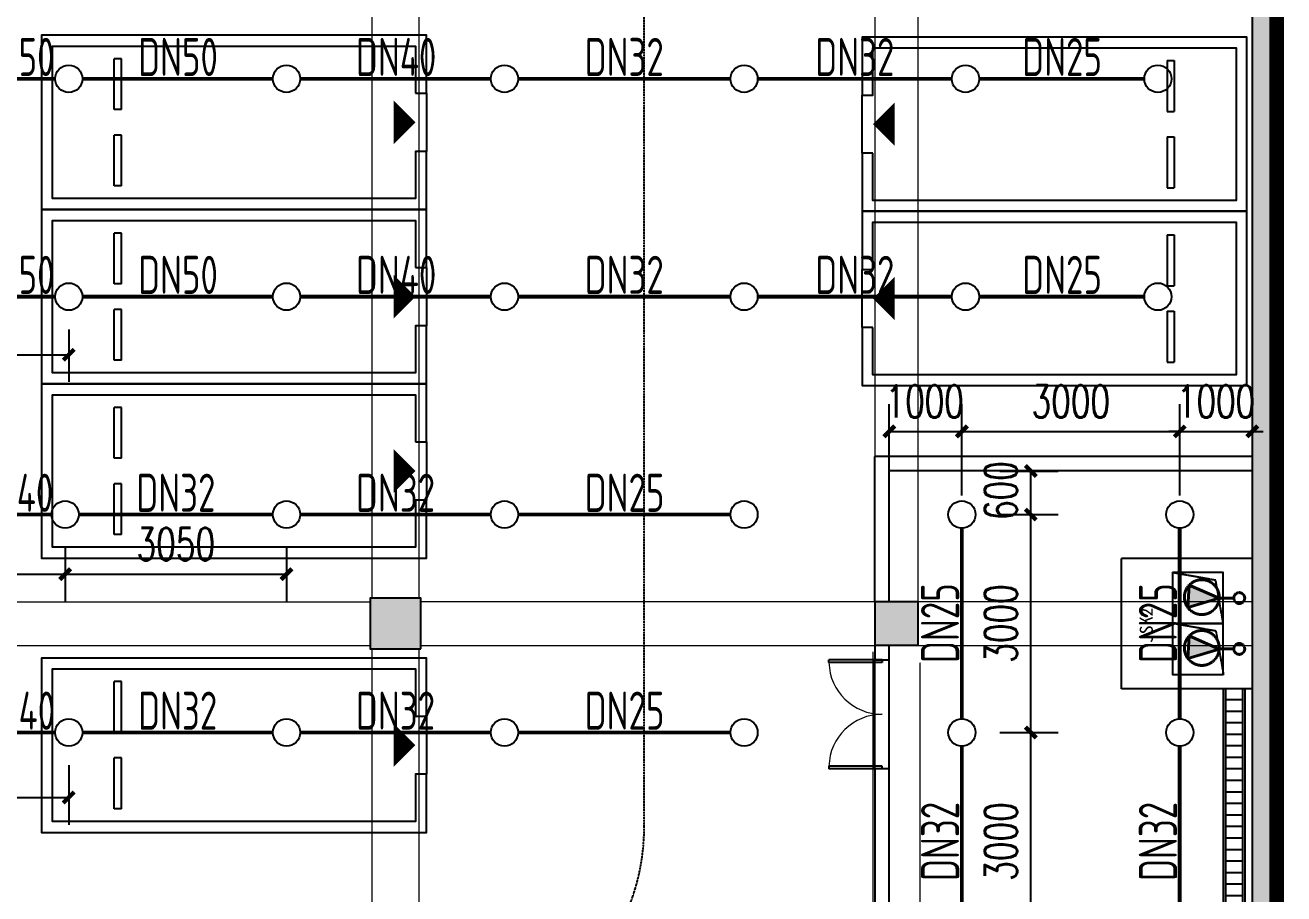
# Model space of a CAD drawing. Extents: x 6824721 to 16538177, y 2478193 to 6665639.
# Drawn here: x 8889114 to 8906448, y 2891730 to 2903689 of the extents above; entities that cross this region are included whole.
import ezdxf

# ---------------------------------------------------------------- set-up
doc = ezdxf.new("R2010")
doc.units = 0
doc.header["$LTSCALE"] = 10
for name, pattern in [('__DASH', [0.35, 0.25, -0.1]), ('DASH', [0.35, 0.25, -0.1]), ('DASHEDX2', [1.5, 1, -0.5]), ('排水', [1.1, 1, -0.1])]:
    doc.linetypes.add(name, pattern=pattern)
for name, color, linetype in [('0-wo', 8, 'Continuous'), ('0-绿', 3, 'Continuous'), ('00-停车位', 67, 'Continuous'), ('03小品', 2, 'Continuous'), ('A-COLUMN', 2, 'Continuous'), ('A-WALL', 2, 'Continuous'), ('DOOR_FIRE', 4, 'Continuous'), ('PUB_HATCH', 8, 'Continuous'), ('S-梁-虚线', 4, 'DASH'), ('W-EQUIP_喷头', 7, 'Continuous'), ('W-PIPE-喷淋中', 6, 'Continuous'), ('W-TEXT_喷淋', 7, 'Continuous'), ('W-TWT_DIM', 3, 'Continuous'), ('WALL', 9, 'Continuous'), ('排水', 224, 'DASHEDX2'), ('集水坑', 4, 'Continuous')]:
    doc.layers.add(name, color=color, linetype=linetype)
doc.layers.add('GPS-污水', color=2, linetype='排水', lineweight=40)
doc.layers.add('钢梁', color=141, linetype='Continuous', lineweight=18)
doc.styles.add('8B2_02', font='tssdeng.shx', dxfattribs={"width": 0.7, "bigfont": 'TSSDCHN.shx'})
doc.styles.add('_TCH_DIM_T3', font='SIMPLEX', dxfattribs={"width": 0.705882, "bigfont": 'GBCBIG'})
doc.styles.get("Standard").update_dxf_attribs({"font": 'TSSDENG.shx', "width": 0.7, "bigfont": 'TSSDCHN.shx'})
doc.styles.add('黑体', font='simhei.ttf', dxfattribs={"width": 0.65})
doc.dimstyles.new('_TWT_ARCH&&150', dxfattribs={"dimtxt": 446.25, "dimasz": 150, "dimexe": 375, "dimexo": 450, "dimgap": 189.375, "dimtad": 1, "dimdec": 0, "dimzin": 0, "dimdsep": 46, "dimtxsty": '_TCH_DIM_T3', "dimblk": 'ARCHTICK', "dimcen": 0.09, "dimclrt": 7, "dimazin": 2, "dimtfac": 1, "dimtdec": 0, "dimtix": 1, "dimtmove": 2, "dimatfit": 3, "dimfxl": 0, "dimtolj": 1, "dimtzin": 0, "dimarcsym": 0})

# ---------------------------------------------------------------- blocks, each defined once
blk = doc.blocks.new('_FZH')
blk.add_lwpolyline([(-0.5, -0.5), (0.5, -0.5), (0.5, 0.5), (-0.5, 0.5)], close=True)
at = {"layer": 'PUB_HATCH'}
blk.add_solid([(-0.5, -0.5), (0.5, -0.5), (-0.5, 0.5), (0.5, 0.5)], dxfattribs=at)
blk = doc.blocks.new('$DorLib2D$00000002')
for p, q in [((-0.5, 0), (-0.5, 0.4875)), ((-0.475, 0.4875), (-0.5, 0.4875)), ((-0.475, 0), (-0.475, 0.4875)), ((0.475, 0), (0.475, 0.4875)), ((0.475, 0.4875), (0.5, 0.4875)), ((0.5, 0), (0.5, 0.4875)), ((-0.5, 0), (-0.475, 0)), ((0.5, 0), (0.475, 0))]:
    blk.add_line(p, q)
at = {"lineweight": 13}
for centre, start, end in [((-0.4875, 0), 0, 88.53072), ((0.4875, 0), 91.46928, 180)]:
    blk.add_arc(centre, 0.4875, start, end, dxfattribs=at)
blk = doc.blocks.new('车位2400x5300')
at = {"layer": '00-停车位', "color": 251}
for p, q in [((-875, -1000), (-175, -1000)), ((-875, -1100), (-875, -1000)), ((-175, -1100), (-175, -1000)), ((175, -1000), (875, -1000)), ((175, -1100), (175, -1000)), ((875, -1100), (875, -1000)), ((-875, -1100), (-175, -1100)), ((175, -1100), (875, -1100)), ((400, -5300), (-400, -5300))]:
    blk.add_line(p, q, dxfattribs=at)
blk.add_lwpolyline([(400, -5150), (400, -5300), (1200, -5300), (1200, 0), (-1200, 0), (-1200, -5300), (-400, -5300), (-400, -5150), (-1050, -5150), (-1050, -150), (1050, -150), (1050, -5150), (400, -5150)], dxfattribs=at)
blk.add_lwpolyline([(0, -5150, 0, 600, 0), (0, -4850, 600, 600, 0)], format="xyseb", dxfattribs=at)
blk = doc.blocks.new('$SB01_1')
h = blk.add_hatch(color=256)
h.dxf.hatch_style = 1
h.paths.add_polyline_path([(-0.381, -0.323), (0.5, 0), (-0.381, 0.323)])
h.paths.add_polyline_path([(0, 0), (0.002, 0), (0.002, 0.001), (0, 0.001)], flags=24)
h.paths.add_polyline_path([(0, -0.002), (0.003, -0.002), (0.003, -0.001), (0, -0.001)], flags=24)
h.paths.add_polyline_path([(0, -0.003), (0.003, -0.003), (0.003, -0.002), (0, -0.002)], flags=24)
for p, q in [((0.5, 0), (-0.381, 0.323)), ((-0.381, 0.323), (-0.381, -0.323)), ((0.5, 0), (-0.381, -0.323))]:
    blk.add_line(p, q)
blk.add_circle((0, 0), 0.5)
at = {"flags": 1}
for tag, p in [('UNIT', (0, 0)), ('SPEC', (0, -0.002)), ('WHAT', (0, -0.003))]:
    blk.add_attdef(tag, p, '', height=0.001, dxfattribs=at)
blk = doc.blocks.new('42pk')
at = {"layer": '03小品'}
h = blk.add_hatch(dxfattribs=at)
h.set_pattern_fill('ANSI31', color=8, scale=100, angle=135, style=0)
h.set_pattern_definition([(180, (592374.58, 1025759.6), (-1e-14, -158.75), [])])
h.paths.add_polyline_path([(607171, 783555), (607411, 783555), (607411, 794325), (607171, 794325)])
at = {"layer": '03小品', "color": 8}
for points in [[(607141, 794325), (607141, 783525), (607441, 783525), (607441, 794325)], [(607171, 794325), (607171, 783555), (607411, 783555), (607411, 794325)]]:
    blk.add_lwpolyline(points, dxfattribs=at)
at = {"layer": 'GPS-污水', "color": 8, "linetype": '排水'}
for p, q in [((607286, 795575), (607085, 795575)), ((607286, 794875), (607085, 794875))]:
    blk.add_line(p, q, dxfattribs=at)
for centre in [(607361, 795575), (607361, 794875)]:
    blk.add_circle(centre, 75, dxfattribs=at)
at = {"layer": '排水', "color": 8, "linetype": 'DASH'}
for points in [[(604801, 802234, 0, 0, 0), (605513, 802946, 160, 0, 0), (605937, 803370, 0, 0, 0)], [(604501, 797365, 0, 0, 0), (605213, 796653, 160, 0, 0), (605637, 796229, 0, 0, 0)], [(604501, 793084, 0, 0, 0), (605213, 793796, 160, 0, 0), (605637, 794220, 0, 0, 0)]]:
    blk.add_lwpolyline(points, format="xyseb", dxfattribs=at)
at = {"layer": '集水坑', "color": 8, "linetype": 'DASH', "ltscale": 0.5}
blk.add_lwpolyline([(605741, 794325), (605741, 796125), (607541, 796125), (607541, 794325)], close=True, dxfattribs=at)
at = {"layer": '集水坑', "color": 8, "linetype": 'Continuous', "ltscale": 0.5}
for points in [[(606441, 795925), (606441, 795225), (607141, 795225), (607141, 795925)], [(606441, 795225), (606441, 794525), (607141, 794525), (607141, 795225)]]:
    blk.add_lwpolyline(points, close=True, dxfattribs=at)
at = {"layer": '集水坑', "color": 8, "linetype": 'DASH', "ltscale": 0.5}
for points in [[(607141, 795225), (607037, 795820), (606441, 795925)], [(607147, 794525), (607043, 795120), (606447, 795225)]]:
    blk.add_lwpolyline(points, dxfattribs=at)
at = {"layer": 'GPS-污水', "color": 8, "linetype": '排水', "xscale": -480.000000000001, "yscale": 480.000000000001, "zscale": 480.0000000000002, "rotation": 176.2535374729293}
for p in [(606845, 795588, 0), (606845, 794888, 0)]:
    blk.add_blockref('$SB01_1', p, dxfattribs=at)
at = {"layer": '0-绿', "color": 8, "linetype": 'DASH', "style": '黑体'}
blk.add_text('JSK2', height=179.2, rotation=90, dxfattribs=at).set_placement((606170, 794955, 0))
blk = doc.blocks.new('jkytk')
at = {"layer": 'WALL', "color": 1, "const_width": 200}
blk.add_lwpolyline([(8519064, 2958073), (8600964, 2958077), (8600964, 2890959), (8590564, 2883869, -0.196817), (8587964, 2882721), (8583164, 2882721), (8583164, 2889377), (8575664, 2889377), (8575664, 2890077), (8570864, 2890077), (8570864, 2892502), (8561864, 2892502), (8561864, 2894777), (8566139, 2894777), (8566139, 2912952), (8537789, 2912952), (8537789, 2943777), (8519064, 2943773), (8519063, 2958073)], format="xyb", dxfattribs=at)
blk = doc.blocks.new('LIANGMOBAN')
at = {"layer": 'S-梁-虚线', "color": 8, "lineweight": 18}
for p, q in [((2024416, 190178), (2024416, 181828)), ((2031341, 190178), (2031341, 181778)), ((2031941, 181778), (2031941, 190178)), ((2025066, 181828), (2025066, 190087)), ((2014541, 181778), (2024391, 181778)), ((2031341, 181778), (2025091, 181778)), ((2036541, 181778), (2031941, 181778)), ((2014541, 181178), (2024391, 181178)), ((2025091, 181178), (2031341, 181178)), ((2031941, 181178), (2036541, 181178)), ((2024416, 181128), (2024416, 172778)), ((2025066, 172778), (2025066, 181128)), ((2031316, 181087), (2031316, 172778)), ((2031966, 172778), (2031966, 180944))]:
    blk.add_line(p, q, dxfattribs=at)
blk = doc.blocks.new('_ArchTick')
at = {"color": 0, "linetype": 'ByBlock', "const_width": 0.4}
blk.add_lwpolyline([(-0.5, -0.5), (0.5, 0.5)], dxfattribs=at)
blk = doc.blocks.new('*D822')
at = {"layer": 'Defpoints', "color": 0, "transparency": 16777216}
for p in [(8886264, 2896951), (8889664, 2896951), (8889664, 2896131)]:
    blk.add_point(p, dxfattribs=at)
at = {"layer": 'W-TWT_DIM', "color": 0, "lineweight": -2, "transparency": 16777216}
for p, q in [((8886264, 2896501), (8886264, 2895756)), ((8889664, 2896501), (8889664, 2895756)), ((8886264, 2896131), (8889664, 2896131))]:
    blk.add_line(p, q, dxfattribs=at)
at = {"layer": 'W-TWT_DIM', "color": 0, "lineweight": -2, "transparency": 16777216, "xscale": 150, "yscale": 150, "zscale": 150, "rotation": 180}
blk.add_blockref('_ArchTick', (8886264, 2896131), dxfattribs=at)
at = {"layer": 'W-TWT_DIM', "color": 0, "lineweight": -2, "transparency": 16777216, "xscale": 150, "yscale": 150, "zscale": 150}
blk.add_blockref('_ArchTick', (8889664, 2896131), dxfattribs=at)
at = {"layer": 'W-TWT_DIM', "color": 7, "transparency": 16777216, "insert": (8887964, 2896544), "char_height": 446.2, "attachment_point": 5, "style": '_TCH_DIM_T3'}
blk.add_mtext('\\A1;3400', dxfattribs=at)
blk = doc.blocks.new('*D823')
at = {"layer": 'Defpoints', "color": 0, "transparency": 16777216}
for p in [(8889664, 2896951), (8892714, 2896951), (8892714, 2896131)]:
    blk.add_point(p, dxfattribs=at)
at = {"layer": 'W-TWT_DIM', "color": 0, "lineweight": -2, "transparency": 16777216}
for p, q in [((8889664, 2896501), (8889664, 2895756)), ((8892714, 2896501), (8892714, 2895756)), ((8889664, 2896131), (8892714, 2896131))]:
    blk.add_line(p, q, dxfattribs=at)
at = {"layer": 'W-TWT_DIM', "color": 0, "lineweight": -2, "transparency": 16777216, "xscale": 150, "yscale": 150, "zscale": 150, "rotation": 180}
blk.add_blockref('_ArchTick', (8889664, 2896131), dxfattribs=at)
at = {"layer": 'W-TWT_DIM', "color": 0, "lineweight": -2, "transparency": 16777216, "xscale": 150, "yscale": 150, "zscale": 150}
blk.add_blockref('_ArchTick', (8892714, 2896131), dxfattribs=at)
at = {"layer": 'W-TWT_DIM', "color": 7, "transparency": 16777216, "insert": (8891189, 2896544), "char_height": 446.2, "attachment_point": 5, "style": '_TCH_DIM_T3'}
blk.add_mtext('\\A1;3050', dxfattribs=at)
blk = doc.blocks.new('*D828')
at = {"layer": 'Defpoints', "color": 0, "transparency": 16777216}
for p in [(8887214, 2893951), (8889714, 2893951), (8889714, 2893056)]:
    blk.add_point(p, dxfattribs=at)
at = {"layer": 'W-TWT_DIM', "color": 0, "lineweight": -2, "transparency": 16777216}
for p, q in [((8887214, 2893501), (8887214, 2892681)), ((8889714, 2893501), (8889714, 2892681)), ((8887214, 2893056), (8889714, 2893056))]:
    blk.add_line(p, q, dxfattribs=at)
at = {"layer": 'W-TWT_DIM', "color": 0, "lineweight": -2, "transparency": 16777216, "xscale": 150, "yscale": 150, "zscale": 150, "rotation": 180}
blk.add_blockref('_ArchTick', (8887214, 2893056), dxfattribs=at)
at = {"layer": 'W-TWT_DIM', "color": 0, "lineweight": -2, "transparency": 16777216, "xscale": 150, "yscale": 150, "zscale": 150}
blk.add_blockref('_ArchTick', (8889714, 2893056), dxfattribs=at)
at = {"layer": 'W-TWT_DIM', "color": 7, "transparency": 16777216, "insert": (8888464, 2893469), "char_height": 446.2, "attachment_point": 5, "style": '_TCH_DIM_T3'}
blk.add_mtext('\\A1;2500', dxfattribs=at)
blk = doc.blocks.new('*D831')
at = {"layer": 'Defpoints', "color": 0, "transparency": 16777216}
for p in [(8886614, 2899951), (8889714, 2899951), (8889714, 2899152)]:
    blk.add_point(p, dxfattribs=at)
at = {"layer": 'W-TWT_DIM', "color": 0, "lineweight": -2, "transparency": 16777216}
for p, q in [((8886614, 2899501), (8886614, 2898777)), ((8889714, 2899501), (8889714, 2898777)), ((8886614, 2899152), (8889714, 2899152))]:
    blk.add_line(p, q, dxfattribs=at)
at = {"layer": 'W-TWT_DIM', "color": 0, "lineweight": -2, "transparency": 16777216, "xscale": 150, "yscale": 150, "zscale": 150, "rotation": 180}
blk.add_blockref('_ArchTick', (8886614, 2899152), dxfattribs=at)
at = {"layer": 'W-TWT_DIM', "color": 0, "lineweight": -2, "transparency": 16777216, "xscale": 150, "yscale": 150, "zscale": 150}
blk.add_blockref('_ArchTick', (8889714, 2899152), dxfattribs=at)
at = {"layer": 'W-TWT_DIM', "color": 7, "transparency": 16777216, "insert": (8888164, 2899564), "char_height": 446.2, "attachment_point": 5, "style": '_TCH_DIM_T3'}
blk.add_mtext('\\A1;3100', dxfattribs=at)
blk = doc.blocks.new('*D1200')
at = {"layer": 'Defpoints', "color": 0, "transparency": 16777216}
for p in [(8902014, 2898097), (8901014, 2896764), (8902014, 2896764)]:
    blk.add_point(p, dxfattribs=at)
at = {"layer": 'W-TWT_DIM', "color": 0, "lineweight": -2, "transparency": 16777216}
for p, q in [((8901014, 2897214), (8901014, 2898472)), ((8902014, 2897214), (8902014, 2898472)), ((8901014, 2898097), (8902014, 2898097))]:
    blk.add_line(p, q, dxfattribs=at)
at = {"layer": 'W-TWT_DIM', "color": 0, "lineweight": -2, "transparency": 16777216, "xscale": 150, "yscale": 150, "zscale": 150, "rotation": 180}
blk.add_blockref('_ArchTick', (8901014, 2898097), dxfattribs=at)
at = {"layer": 'W-TWT_DIM', "color": 0, "lineweight": -2, "transparency": 16777216, "xscale": 150, "yscale": 150, "zscale": 150}
blk.add_blockref('_ArchTick', (8902014, 2898097), dxfattribs=at)
at = {"layer": 'W-TWT_DIM', "color": 7, "transparency": 16777216, "insert": (8901502, 2898510), "char_height": 446.2, "attachment_point": 5, "style": '_TCH_DIM_T3'}
blk.add_mtext('\\A1;1000', dxfattribs=at)
blk = doc.blocks.new('*D1201')
at = {"layer": 'Defpoints', "color": 0, "transparency": 16777216}
for p in [(8905014, 2898097), (8902014, 2896764), (8905014, 2896764)]:
    blk.add_point(p, dxfattribs=at)
at = {"layer": 'W-TWT_DIM', "color": 0, "lineweight": -2, "transparency": 16777216}
for p, q in [((8902014, 2897214), (8902014, 2898472)), ((8905014, 2897214), (8905014, 2898472)), ((8902014, 2898097), (8905014, 2898097))]:
    blk.add_line(p, q, dxfattribs=at)
at = {"layer": 'W-TWT_DIM', "color": 0, "lineweight": -2, "transparency": 16777216, "xscale": 150, "yscale": 150, "zscale": 150, "rotation": 180}
blk.add_blockref('_ArchTick', (8902014, 2898097), dxfattribs=at)
at = {"layer": 'W-TWT_DIM', "color": 0, "lineweight": -2, "transparency": 16777216, "xscale": 150, "yscale": 150, "zscale": 150}
blk.add_blockref('_ArchTick', (8905014, 2898097), dxfattribs=at)
at = {"layer": 'W-TWT_DIM', "color": 7, "transparency": 16777216, "insert": (8903514, 2898510), "char_height": 446.2, "attachment_point": 5, "style": '_TCH_DIM_T3'}
blk.add_mtext('\\A1;3000', dxfattribs=at)
blk = doc.blocks.new('*D1202')
at = {"layer": 'Defpoints', "color": 0, "transparency": 16777216}
for p in [(8906014, 2898097), (8905014, 2896764), (8906014, 2896764)]:
    blk.add_point(p, dxfattribs=at)
at = {"layer": 'W-TWT_DIM', "color": 0, "lineweight": -2, "transparency": 16777216}
for p, q in [((8905014, 2897214), (8905014, 2898472)), ((8906014, 2897214), (8906014, 2898472)), ((8905014, 2898097), (8904864, 2898097)), ((8905014, 2898097), (8906014, 2898097)), ((8906014, 2898097), (8906164, 2898097))]:
    blk.add_line(p, q, dxfattribs=at)
at = {"layer": 'W-TWT_DIM', "color": 0, "lineweight": -2, "transparency": 16777216, "xscale": 150, "yscale": 150, "zscale": 150}
blk.add_blockref('_ArchTick', (8905014, 2898097), dxfattribs=at)
at = {"layer": 'W-TWT_DIM', "color": 0, "lineweight": -2, "transparency": 16777216, "xscale": 150, "yscale": 150, "zscale": 150, "rotation": 180}
blk.add_blockref('_ArchTick', (8906014, 2898097), dxfattribs=at)
at = {"layer": 'W-TWT_DIM', "color": 7, "transparency": 16777216, "insert": (8905514, 2898510), "char_height": 446.2, "attachment_point": 5, "style": '_TCH_DIM_T3'}
blk.add_mtext('\\A1;1000', dxfattribs=at)
blk = doc.blocks.new('*D1223')
at = {"layer": 'Defpoints', "color": 0, "transparency": 16777216}
for p in [(8902087, 2893951), (8902963, 2893951), (8902087, 2890951)]:
    blk.add_point(p, dxfattribs=at)
at = {"layer": 'W-TWT_DIM', "color": 0, "lineweight": -2, "transparency": 16777216}
for p, q in [((8902537, 2893951), (8903338, 2893951)), ((8902963, 2890951), (8902963, 2893951)), ((8902537, 2890951), (8903338, 2890951))]:
    blk.add_line(p, q, dxfattribs=at)
at = {"layer": 'W-TWT_DIM', "color": 0, "lineweight": -2, "transparency": 16777216, "xscale": 150, "yscale": 150, "zscale": 150}
for p, rotation in [((8902963, 2893951), 90), ((8902963, 2890951), 270)]:
    blk.add_blockref('_ArchTick', p, dxfattribs=dict(at, rotation=rotation))
at = {"layer": 'W-TWT_DIM', "color": 7, "transparency": 16777216, "insert": (8902551, 2892451), "char_height": 446.2, "attachment_point": 5, "rotation": 90, "style": '_TCH_DIM_T3'}
blk.add_mtext('\\A1;3000', dxfattribs=at)
blk = doc.blocks.new('*D1224')
at = {"layer": 'Defpoints', "color": 0, "transparency": 16777216}
for p in [(8902087, 2896951), (8902963, 2896951), (8902087, 2893951)]:
    blk.add_point(p, dxfattribs=at)
at = {"layer": 'W-TWT_DIM', "color": 0, "lineweight": -2, "transparency": 16777216}
for p, q in [((8902537, 2896951), (8903338, 2896951)), ((8902963, 2893951), (8902963, 2896951)), ((8902537, 2893951), (8903338, 2893951))]:
    blk.add_line(p, q, dxfattribs=at)
at = {"layer": 'W-TWT_DIM', "color": 0, "lineweight": -2, "transparency": 16777216, "xscale": 150, "yscale": 150, "zscale": 150}
for p, rotation in [((8902963, 2896951), 90), ((8902963, 2893951), 270)]:
    blk.add_blockref('_ArchTick', p, dxfattribs=dict(at, rotation=rotation))
at = {"layer": 'W-TWT_DIM', "color": 7, "transparency": 16777216, "insert": (8902551, 2895451), "char_height": 446.2, "attachment_point": 5, "rotation": 90, "style": '_TCH_DIM_T3'}
blk.add_mtext('\\A1;3000', dxfattribs=at)
blk = doc.blocks.new('*D1225')
at = {"layer": 'Defpoints', "color": 0, "transparency": 16777216}
for p in [(8902087, 2897551), (8902963, 2897551), (8902087, 2896951)]:
    blk.add_point(p, dxfattribs=at)
at = {"layer": 'W-TWT_DIM', "color": 0, "lineweight": -2, "transparency": 16777216}
for p, q in [((8902537, 2897551), (8903338, 2897551)), ((8902963, 2896951), (8902963, 2897551)), ((8902537, 2896951), (8903338, 2896951))]:
    blk.add_line(p, q, dxfattribs=at)
at = {"layer": 'W-TWT_DIM', "color": 0, "lineweight": -2, "transparency": 16777216, "xscale": 150, "yscale": 150, "zscale": 150}
for p, rotation in [((8902963, 2897551), 90), ((8902963, 2896951), 270)]:
    blk.add_blockref('_ArchTick', p, dxfattribs=dict(at, rotation=rotation))
at = {"layer": 'W-TWT_DIM', "color": 7, "transparency": 16777216, "insert": (8902551, 2897282), "char_height": 446.2, "attachment_point": 5, "rotation": 90, "style": '_TCH_DIM_T3'}
blk.add_mtext('\\A1;600', dxfattribs=at)
blk = doc.blocks.new('$TwtSys$00000125')
blk.add_circle((0, 0, 0), 1)

msp = doc.modelspace()

# ---------------------------------------------------------------- hatches: boundary and pattern name
at = {"layer": '0-wo'}
for points in [[(8906014.1, 2897651.5), (8906314.1, 2897651.5), (8906314.1, 2935326.5), (8906114.1, 2935293.1), (8906014.1, 2935126.5)], [(8906114.1, 2882438.3), (8906314.1, 2882695.6), (8906314.1, 2897651.5), (8906014.1, 2897651.5), (8906014.1, 2882491.1)]]:
    msp.add_hatch(color=8, dxfattribs=at).paths.add_polyline_path(points)

# ---------------------------------------------------------------- linework, layer by layer
at = {"layer": '0-wo', "color": 8}
for p, q in [((8906314.1, 2897651.5), (8906314.1, 2935326.5)), ((8906014.1, 2897651.5), (8906014.1, 2935126.5)), ((8906014.1, 2897751.5), (8900814.1, 2897751.5)), ((8900814.1, 2895751.5), (8900814.1, 2897751.5)), ((8906014.1, 2882491.1), (8906014.1, 2897651.5)), ((8906314.1, 2882695.6), (8906314.1, 2897651.5)), ((8906014.1, 2897551.5), (8901014.1, 2897551.5)), ((8901014.1, 2895751.5), (8901014.1, 2897551.5)), ((8900814.1, 2895151.5), (8900814.1, 2894951.5)), ((8901014.1, 2894951.5), (8901014.1, 2895151.5)), ((8900814.1, 2893451.5), (8900814.1, 2894951.5)), ((8900814.1, 2894951.5), (8901014.1, 2894951.5)), ((8901014.1, 2893451.5), (8901014.1, 2894951.5)), ((8901014.1, 2893451.5), (8900814.1, 2893451.5)), ((8900814.1, 2893451.5), (8900814.1, 2887451.5)), ((8901014.1, 2887551.5), (8901014.1, 2893451.5))]:
    msp.add_line(p, q, dxfattribs=at)
at = {"layer": '0-wo', "color": 8, "linetype": '__DASH', "ltscale": 1.5}
msp.add_lwpolyline([(8880089.1, 2937489), (8880089.1, 2892651.5, 0.4142136), (8883089.1, 2889651.5), (8894639.1, 2889651.5, 0.4142136), (8897639.1, 2892651.5), (8897639.1, 2937489, 0.4142136), (8894639.1, 2940489), (8714789.1, 2940489, 0.4142136), (8711789.1, 2937489), (8711789.1, 2879751.5, 0.4142136), (8714789.1, 2876751.5), (8724989.1, 2876751.5)], format="xyb", dxfattribs=at)
at = {"layer": 'A-WALL'}
for p, q in [((8906014.1, 2897751.5), (8900814.1, 2897751.5)), ((8900814.1, 2895751.5), (8900814.1, 2897751.5)), ((8906014.1, 2897551.5), (8901014.1, 2897551.5)), ((8901014.1, 2895751.5), (8901014.1, 2897551.5)), ((8900814.1, 2895151.5), (8900814.1, 2894951.5)), ((8901014.1, 2894951.5), (8901014.1, 2895151.5)), ((8900814.1, 2894951.5), (8901014.1, 2894951.5)), ((8901014.1, 2893451.5), (8900814.1, 2893451.5)), ((8900814.1, 2893451.5), (8900814.1, 2886751.5)), ((8901014.1, 2886751.5), (8901014.1, 2893451.5))]:
    msp.add_line(p, q, dxfattribs=at)
at = {"layer": 'W-PIPE-喷淋中', "ltscale": 1.5, "const_width": 52.5}
for points in [[(8889526.6, 2902951.5), (8888214.1, 2902951.5)], [(8892526.6, 2902951.5), (8889901.6, 2902951.5)], [(8892901.6, 2902951.5), (8895526.6, 2902951.5)], [(8895901.6, 2902951.5), (8898826.6, 2902951.5)], [(8899201.6, 2902951.5), (8901876.6, 2902951.5)], [(8902251.6, 2902951.5), (8904526.6, 2902951.5)], [(8889526.6, 2899951.5), (8888214.1, 2899951.5)], [(8892526.6, 2899951.5), (8889901.6, 2899951.5)], [(8892901.6, 2899951.5), (8895526.6, 2899951.5)], [(8895901.6, 2899951.5), (8898826.6, 2899951.5)], [(8899201.6, 2899951.5), (8901876.6, 2899951.5)], [(8902251.6, 2899951.5), (8904526.6, 2899951.5)], [(8889476.6, 2896951.5), (8888214.1, 2896951.5)], [(8892526.6, 2896951.5), (8889851.6, 2896951.5)], [(8892901.6, 2896951.5), (8895526.6, 2896951.5)], [(8895901.6, 2896951.5), (8898826.6, 2896951.5)], [(8902014.1, 2896764), (8902014.1, 2894139)], [(8905014.1, 2894139), (8905014.1, 2896764)], [(8889526.6, 2893951.5), (8888214.1, 2893951.5)], [(8892526.6, 2893951.5), (8889901.6, 2893951.5)], [(8892901.6, 2893951.5), (8895526.6, 2893951.5)], [(8895901.6, 2893951.5), (8898826.6, 2893951.5)], [(8902014.1, 2893764), (8902014.1, 2891139)], [(8905014.1, 2891139), (8905014.1, 2893764)]]:
    msp.add_lwpolyline(points, dxfattribs=at)

# ---------------------------------------------------------------- block references
msp.add_blockref('jkytk', (305383.7, -8645.8))
at = {"layer": '0-wo'}
msp.add_blockref('42pk', (8298472.7, 2100226.9), dxfattribs=at)
at = {"layer": '0-wo', "color": 8}
for p, rotation in [((8889339.1, 2902351.5), 90), ((8905939.1, 2902326.5), 270), ((8889339.1, 2899951.5), 90), ((8905939.1, 2899926.5), 270), ((8889339.1, 2897551.5), 90), ((8889339.1, 2893776.5), 90)]:
    msp.add_blockref('车位2400x5300', p, dxfattribs=dict(at, rotation=rotation))
at = {"layer": '0-wo', "color": 8, "rotation": 90}
for name, p, xscale, yscale, zscale in [('_FZH', (8894214.1, 2895451.5), 700, 700, 700), ('_FZH', (8901114.1, 2895451.5), 600, 600, 600), ('$DorLib2D$00000002', (8900914.1, 2894201.5), 1500, 1500, 200)]:
    msp.add_blockref(name, p, dxfattribs=dict(at, xscale=xscale, yscale=yscale, zscale=zscale))
at = {"layer": 'A-COLUMN', "xscale": 600, "yscale": 600, "zscale": 600, "rotation": 90}
msp.add_blockref('_FZH', (8901114.1, 2895451.5), dxfattribs=at)
at = {"layer": 'DOOR_FIRE', "xscale": 1500, "yscale": 1500, "zscale": 200, "rotation": 90}
msp.add_blockref('$DorLib2D$00000002', (8900914.1, 2894201.5), dxfattribs=at)
at = {"layer": 'W-EQUIP_喷头', "xscale": 187.5, "yscale": 187.5, "zscale": 187.5}
for p in [(8889714.1, 2902951.5), (8892714.1, 2902951.5), (8895714.1, 2902951.5), (8899014.1, 2902951.5), (8902064.1, 2902951.5), (8904714.1, 2902951.5), (8889714.1, 2899951.5), (8892714.1, 2899951.5), (8895714.1, 2899951.5), (8899014.1, 2899951.5), (8902064.1, 2899951.5), (8904714.1, 2899951.5), (8889664.1, 2896951.5), (8892714.1, 2896951.5), (8895714.1, 2896951.5), (8899014.1, 2896951.5), (8902014.1, 2896951.5), (8905014.1, 2896951.5), (8889714.1, 2893951.5), (8892714.1, 2893951.5), (8895714.1, 2893951.5), (8899014.1, 2893951.5), (8902014.1, 2893951.5), (8905014.1, 2893951.5)]:
    msp.add_blockref('$TwtSys$00000125', p, dxfattribs=at)
at = {"layer": '钢梁', "color": 6}
msp.add_blockref('LIANGMOBAN', (6869472.7, 2713973), dxfattribs=at)

# ---------------------------------------------------------------- texts
at = {"layer": 'W-TEXT_喷淋', "style": '8B2_02', "width": 0.7}
for s, p in [('DN50', (8888419.9, 2902989)), ('DN50', (8890669.9, 2902989)), ('DN40', (8893669.9, 2902989)), ('DN32', (8896819.9, 2902989)), ('DN32', (8899994.9, 2902989)), ('DN25', (8902844.9, 2902989)), ('DN50', (8888419.9, 2899989)), ('DN50', (8890669.9, 2899989)), ('DN40', (8893669.9, 2899989)), ('DN32', (8896819.9, 2899989)), ('DN32', (8899994.9, 2899989)), ('DN25', (8902844.9, 2899989)), ('DN40', (8888394.9, 2896989)), ('DN32', (8890644.9, 2896989)), ('DN32', (8893669.9, 2896989)), ('DN25', (8896819.9, 2896989)), ('DN40', (8888419.9, 2893989)), ('DN32', (8890669.9, 2893989)), ('DN32', (8893669.9, 2893989)), ('DN25', (8896819.9, 2893989))]:
    msp.add_text(s, height=525, dxfattribs=at).set_placement(p)
for s, p in [('DN25', (8901976.6, 2894907.3)), ('DN25', (8904976.6, 2894907.3)), ('DN32', (8901976.6, 2891907.3)), ('DN32', (8904976.6, 2891907.3))]:
    msp.add_text(s, height=525, rotation=90, dxfattribs=at).set_placement(p)

# ---------------------------------------------------------------- dimensions: what is measured, and where the dimension line sits
at = {"layer": 'W-TWT_DIM'}
for p1, p2, distance, picture, middle in [((8886614.1, 2899951.5), (8889714.1, 2899951.5), -799.9, '*D831', (8888164.1, 2899564)), ((8902014.1, 2896764), (8905014.1, 2896764), 1333.5, '*D1201', (8903514.1, 2898509.9)), ((8905014.1, 2896764), (8906014.1, 2896764), 1333.5, '*D1202', (8905514.1, 2898509.9)), ((8886264.1, 2896951.5), (8889664.1, 2896951.5), -820.1, '*D822', (8887964.1, 2896543.9)), ((8889664.1, 2896951.5), (8892714.1, 2896951.5), -820.1, '*D823', (8891189.1, 2896543.9)), ((8902087.4, 2893951.5), (8902087.4, 2896951.5), -875.7, '*D1224', (8902550.6, 2895451.5)), ((8902087.4, 2890951.5), (8902087.4, 2893951.5), -875.7, '*D1223', (8902550.6, 2892451.5)), ((8887214.1, 2893951.5), (8889714.1, 2893951.5), -895.4, '*D828', (8888464.1, 2893468.6))]:
    dim = msp.add_aligned_dim(p1=p1, p2=p2, distance=distance, dimstyle='_TWT_ARCH&&150', dxfattribs=at)
    dim.commit()
    dim.dimension.update_dxf_attribs({"geometry": picture, "text_midpoint": middle})
for base, p1, p2, angle, picture, middle in [((8902014.1, 2898097.4), (8901014.1, 2896764), (8902014.1, 2896764), 0, '*D1200', (8901502.3, 2898509.9)), ((8902963.1, 2897551.5), (8902087.4, 2896951.5), (8902087.4, 2897551.5), 90, '*D1225', (8902550.6, 2897282.4))]:
    dim = msp.add_linear_dim(base=base, p1=p1, p2=p2, angle=angle, dimstyle='_TWT_ARCH&&150', dxfattribs=at)
    dim.commit()
    dim.dimension.update_dxf_attribs({"geometry": picture, "text_midpoint": middle, "dimtype": 129})

doc.saveas('drawing.dxf')
